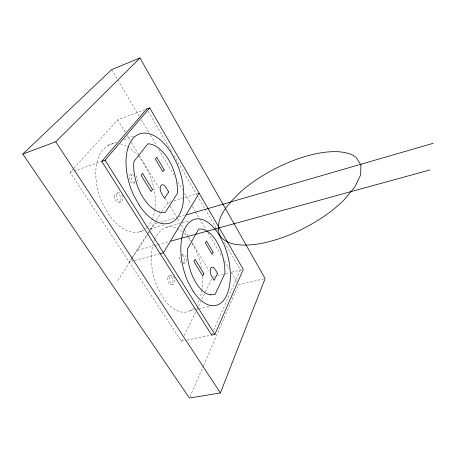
<?xml version="1.0" encoding="UTF-8"?>
<svg xmlns="http://www.w3.org/2000/svg" width="456" height="456" viewBox="0 0 456 456"><rect width="100%" height="100%" fill="white"/><g stroke="black" fill="none" stroke-linecap="round" stroke-linejoin="round"><path stroke-width="0.34" stroke-dasharray="2.28 1.71" d="M190.032 396.731L203.29 366.134M203.57 365.484L238.551 284.766L263.767 278.873M211.612 334.926L212.473 332.971M213.625 330.366L240.392 269.77L223.605 240.916M73.439 168.68L70.104 172.357L181.459 341.23L183.01 338.038M184.247 335.491L195.698 311.887M196.941 309.333L198.178 306.785M198.485 306.147L200.651 301.678M201.894 299.13L212.416 277.442M117.802 280.525L131.659 259.19M132.046 258.598L147.886 234.213M148.274 233.614L150.212 230.639M150.6 230.041L154.47 224.078L157.189 223.292M131.892 257.805L129.19 261.961L133.984 260.672M132.28 257.212L147.733 233.466M148.12 232.873L149.665 230.497M150.052 229.904L155.849 221M156.237 220.408L161.641 212.097M162.028 211.504L167.825 202.601L171.228 201.575M73.918 168.15L117.739 119.831L145.065 109.657M116.668 142.278L108.015 145.361L102.292 150.343A46.142 27.178 70.9 0 0 102.799 203.997L108.893 214.69A46.142 27.178 70.9 0 0 143.919 229.909M123.992 139.667L133.978 136.105M70.104 172.357L101.067 161.629M173.947 200.754L184.15 197.67M184.834 197.465L199.118 193.15M160.586 222.306L175.543 217.974M178.94 216.988L184.378 215.414M139.359 231.859L144.062 230.508M150.104 228.775L164.878 224.529M166.6 227.276L179.425 223.622M182.121 222.853L189.548 220.732M137.433 250.304L153.843 245.795M154.527 245.607L157.263 244.855M157.941 244.667L168.885 241.663M134.668 260.49L159.326 253.884M213.408 276.638L214.765 276.308M217.483 275.646L224.95 273.834M225.635 273.668L229.026 272.842M231.745 272.181L241.931 269.707M189.781 310.895L194.592 309.818M195.276 309.664L198.024 309.054M198.713 308.9L210.387 306.289M181.459 341.23L186.333 340.233M187.028 340.09L210.011 335.405M117.739 119.831L125.104 132.006M127.315 135.654L129.892 139.918M131.362 142.352L139.097 155.131M139.468 155.741L158.984 187.992M165.249 198.343L169.666 205.639M170.031 206.249L177.395 218.413M177.76 219.022L179.972 222.67M181.442 225.104L184.389 229.972M184.754 230.576L188.436 236.658M188.807 237.268L191.748 242.136M192.118 242.74L209.047 270.721M111.674 69.58L117.46 79.39M117.819 80.005L139.148 116.172M141.314 119.854L148.907 132.724M150.355 135.181L156.499 145.601M158.665 149.277L174.568 176.255M177.823 181.773L182.525 189.742M184.691 193.418L190.836 203.843M192.284 206.294L195.174 211.196M195.538 211.812L199.152 217.939M199.511 218.555L205.656 228.975M207.828 232.657L221.559 255.953M224.455 260.855L229.151 268.823M231.323 272.506L236.744 281.7M148.234 111.367L171.809 151.888M173.953 155.57L196.815 194.866M197.169 195.481L204.67 208.375M205.029 208.985L216.104 228.023M216.457 228.633L217.888 231.089M192.267 243.646L196.24 251.108A43.514 24.214 76.6 0 1 201.318 267.706M108.015 145.361A46.142 27.178 70.9 0 1 114.878 143.395M120.298 143.874A46.142 27.178 70.9 0 1 126.814 146.399M127.446 146.752A46.142 27.178 70.9 0 1 137.171 154.698M138.077 155.701A46.142 27.178 70.9 0 1 143.594 163.071L148.867 172.91A46.142 27.178 70.9 0 1 154.972 208.785M154.88 209.486A46.142 27.178 70.9 0 1 152.788 218.116M152.549 218.743A46.142 27.178 70.9 0 1 147.157 227.316M146.672 227.783A46.142 27.178 70.9 0 1 145.675 228.655M121.729 194.701A4.948 2.97 71.3 0 1 121.148 202.065A4.948 2.97 71.3 0 1 116.479 195.977A4.948 2.97 71.3 0 1 121.011 193.76M134.577 182.708A4.759 2.736 70.7 0 1 131.254 177.823A4.759 2.736 70.7 0 1 133.049 173.662M136.042 175.799A4.759 2.736 70.7 0 1 136.977 181.328M135.101 181.938A4.748 2.747 70.6 0 1 131.129 182.218A4.748 2.747 70.6 0 1 129.51 175.748A4.748 2.747 70.6 0 1 133.488 175.503M193.595 308.279A43.514 24.214 76.6 0 1 163.567 298.583L158.135 288.984A43.514 24.214 76.6 0 1 152.931 244.473M153.985 241.019A43.514 24.214 76.6 0 1 154.481 239.713M154.744 239.081A43.514 24.214 76.6 0 1 156.18 236.157L160.865 230.32A43.514 24.214 76.6 0 1 182.172 231.614M184.275 233.409A43.514 24.214 76.6 0 1 186.715 235.894M187.171 236.407A43.514 24.214 76.6 0 1 190.671 240.95M202.435 276.598A43.514 24.214 76.6 0 1 202.042 289.19M201.945 289.868A43.514 24.214 76.6 0 1 200.002 297.859M199.061 300.265A43.514 24.214 76.6 0 1 197.043 304.089M181.784 255.229A4.486 2.451 76 0 1 185.233 255.702A4.486 2.451 76 0 1 186.282 261.624A4.486 2.451 76 0 1 183.027 262.223M181.18 262.696A4.48 2.457 76.1 0 1 179.493 258.649A4.48 2.457 76.1 0 1 180.411 255.132M182.326 255.109A4.48 2.457 76.1 0 1 184.651 259.698A4.48 2.457 76.1 0 1 183.187 263.517M114.57 195.863A4.936 2.981 71.3 0 0 118.976 202.715A4.936 2.981 71.3 0 0 119.774 195.276A4.936 2.981 71.3 0 0 114.57 195.863M169.603 277.185A4.668 2.639 77.2 0 0 172.659 284.396A4.668 2.639 77.2 0 0 174.34 277.892A4.668 2.639 77.2 0 0 169.603 277.185M167.705 277.664A4.663 2.645 77.2 0 0 170.761 284.857A4.663 2.645 77.2 0 0 172.453 278.359A4.663 2.645 77.2 0 0 167.705 277.664"/><path stroke-width="0.68" d="M220.396 392.952L265.135 278.553L139.986 57.969L111.674 69.58L22.8 154.065L189.468 398.031L220.396 392.952L55.746 141.77L22.8 154.065M211.402 335.12L214.884 334.408L243.293 269.376L149.728 107.924L146.399 109.161M210.495 294.918L210.535 294.838A33.67 17.493 76.3 0 1 187.462 249.073L198.571 229.157A33.67 17.493 76.3 0 1 224.899 273.429L215.141 294.354L210.535 294.838M199.118 193.15L163.436 252.778L160.01 253.696M159.617 212.188L159.668 212.108A35.739 19.676 71.3 0 1 133.91 161.47L147.807 143.8A35.739 19.676 71.3 0 1 177.373 193.515L165.129 212.542L159.668 212.108M211.612 334.926L101.756 161.39L105.102 160.233L149.728 107.924M101.756 161.39L146.803 108.91M55.746 141.77L139.986 57.969M186.418 214.822L433.2 143.298M170.932 241.099L429.928 169.94M105.102 160.233L214.884 334.408M360.97 165.078L360.593 175.001L354.922 186.903L344.052 199.939A78.974 33.077 -27.4 0 1 270.938 241.167A78.974 33.077 -27.4 0 1 219.142 233.763C214.873 216.634 229.721 202.72 240.677 191.799A78.974 33.077 -27.4 0 1 356.381 157.708L360.97 165.078M217.501 273.412L214.189 280.32L211.624 276.091A5.557 2.856 76.9 0 1 210.746 268.402A5.557 2.856 76.9 0 1 214.981 269.205L217.501 273.412M203.826 273.731L202.709 275.943L193.885 261.527L195.048 259.35L203.826 273.731M213.117 252.214L212.08 254.266L205.382 243.019L206.454 240.996L213.117 252.214M168.652 192.005L164.496 198.269L161.612 193.509A5.882 3.22 72.1 0 1 160.837 185.626A5.882 3.22 72.1 0 1 165.819 187.285L168.652 192.005M152.458 189.571L151.061 191.566L141.103 175.292L142.557 173.343L152.458 189.571M164.206 169.883L162.906 171.724L155.382 159.093L156.721 157.286L164.206 169.883M139.331 205.377L133.283 194.387A47.105 25.958 71.3 0 1 133.46 137.957A47.105 25.958 71.3 0 1 171.769 153.626L176.996 163.71A47.105 25.958 71.3 0 1 176.552 218.629A47.105 25.958 71.3 0 1 139.331 205.377M193.298 291.555L187.923 281.722A44.369 23.068 76.3 0 1 186.424 225.794A44.369 23.068 76.3 0 1 219.022 234.743L223.725 243.869A44.369 23.068 76.3 0 1 224.973 298.423A44.369 23.068 76.3 0 1 193.298 291.555"/></g></svg>
